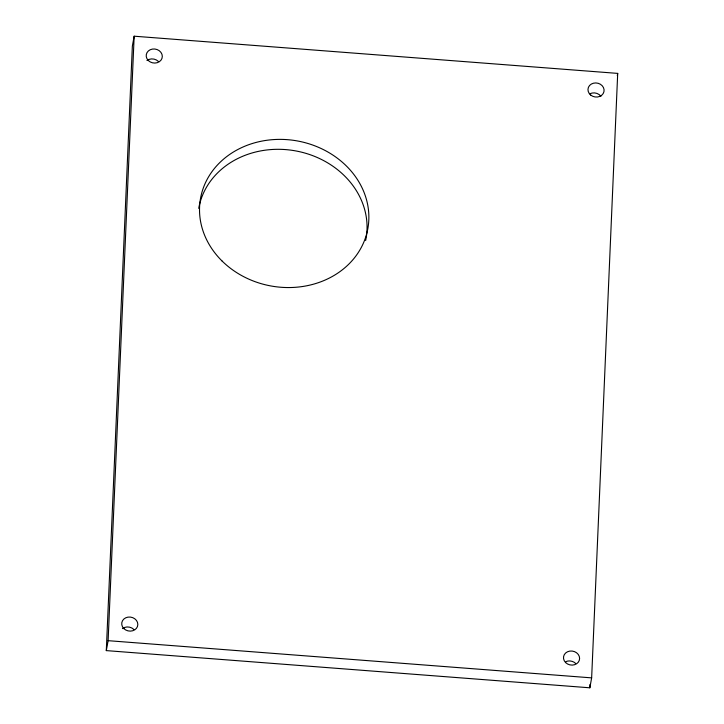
<?xml version="1.0" encoding="UTF-8"?>
<svg xmlns="http://www.w3.org/2000/svg" width="724" height="724" viewBox="0 0 724 724"><rect width="100%" height="100%" fill="white"/><g stroke="black" fill="none" stroke-linecap="round" stroke-linejoin="round"><path stroke-width="1.09" d="M106.301 650.605L132.356 46.128L134.157 36.2L617.699 73.395L591.644 677.872L589.843 687.8L106.301 650.605L108.111 640.677L134.157 36.2M589.843 687.8L589.988 684.406M617.301 75.595L617.699 73.395M108.111 640.677L591.644 677.872M565.978 661.582A8.1 7.023 10.3 0 1 575.652 663.446M146.972 60.535A8.1 7.023 10.3 0 1 158.366 61.413M589.743 93.867A8.1 7.023 10.3 0 1 600.929 96.301M198.711 208.367A85.016 73.703 10.3 0 1 296.587 151.072A85.016 73.703 10.3 0 1 365.647 240.531M122.483 628.595A8.1 7.023 10.3 0 1 133.886 629.473M565.634 662.587A8.1 7.023 10.3 0 0 579.254 660.469A8.1 7.023 10.3 0 0 569.752 651.102A8.1 7.023 10.3 0 0 565.634 662.587M123.858 628.604A8.1 7.023 10.3 0 0 137.479 626.495A8.1 7.023 10.3 0 0 127.976 617.129A8.1 7.023 10.3 0 0 123.858 628.604M148.348 60.554A8.1 7.023 10.3 0 0 161.959 58.436A8.1 7.023 10.3 0 0 152.465 49.069A8.1 7.023 10.3 0 0 148.348 60.554M590.712 95.061A8.1 7.023 10.3 0 0 603.943 91.722A8.1 7.023 10.3 0 0 593.436 83.206A8.1 7.023 10.3 0 0 590.712 95.061M222.105 261.047A85.016 73.703 10.3 0 0 365.104 238.857A85.016 73.703 10.3 0 0 265.364 140.492A85.016 73.703 10.3 0 0 222.105 261.047"/></g></svg>
